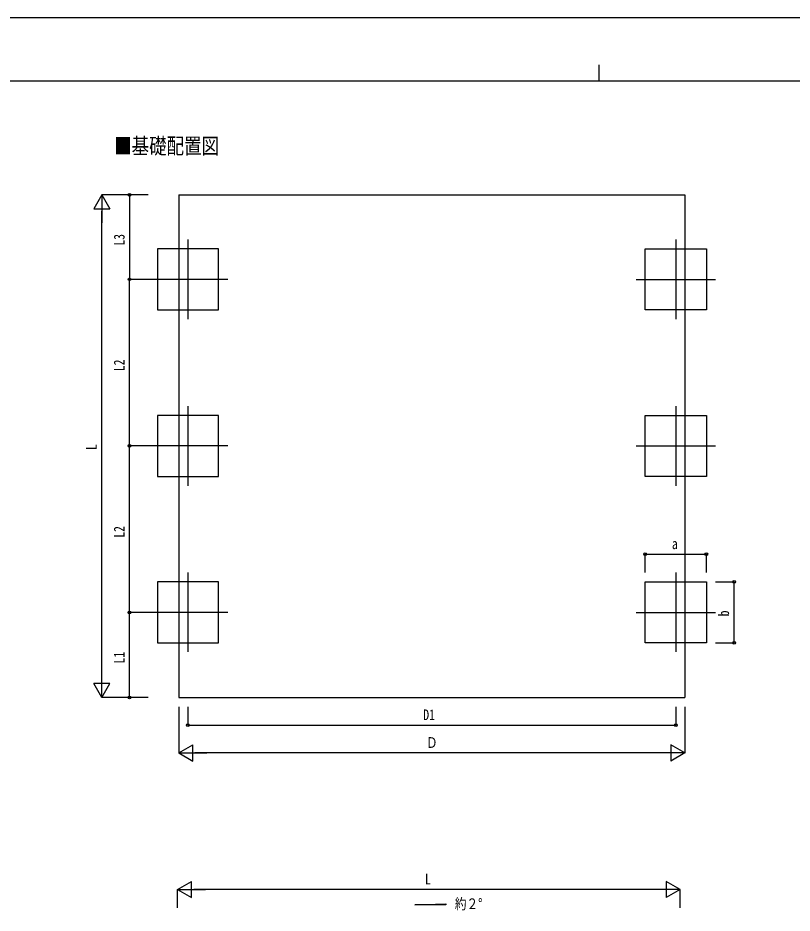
# Model space of a CAD drawing. Units: millimetres, scale not verified. Extents: x -14718 to 14718, y -10395 to 10395.
# Drawn here: x -6295 to 2072, y 720 to 10395 of the extents above; entities that cross this region are included whole.
import ezdxf
from ezdxf.enums import TextEntityAlignment as Align

# ---------------------------------------------------------------- set-up
doc = ezdxf.new("R2010")
doc.units = ezdxf.units.MM
doc.header["$LTSCALE"] = 40
for name, color, linetype in [('0-2_USER1', 3, 'Continuous'), ('0-3_YKK_12', 2, 'Continuous'), ('0-5_YKK_A1', 4, 'Continuous'), ('0-6_YKK_D', 6, 'Continuous'), ('0-7_YKK_ZWAK', 7, 'Continuous')]:
    doc.layers.add(name, color=color, linetype=linetype)
doc.styles.add('ＭＳ ゴシック', font='')
doc.styles.get('ＭＳ ゴシック').set_extended_font_data('MS Gothic')

msp = doc.modelspace()

# ---------------------------------------------------------------- linework, layer by layer
at = {"layer": '0-3_YKK_12'}
for p, q in [((-4457.83, 7999.32), (-4457.83, 7139.32)), ((815.17, 7999.32), (815.17, 7139.32)), ((-4027.83, 7569.32), (-4887.83, 7569.32)), ((385.17, 7569.32), (1245.17, 7569.32)), ((-4457.83, 6199.32), (-4457.83, 5339.32)), ((815.17, 6199.32), (815.17, 5339.32)), ((-4027.83, 5769.32), (-4887.83, 5769.32)), ((385.17, 5769.32), (1245.17, 5769.32)), ((-4457.83, 4399.32), (-4457.83, 3543.36)), ((815.17, 4399.32), (815.17, 3543.36)), ((-4027.83, 3969.32), (-4887.83, 3969.32)), ((385.17, 3969.32), (1245.17, 3969.32))]:
    msp.add_line(p, q, dxfattribs=at)
at = {"layer": '0-5_YKK_A1'}
for p, q in [((-4556.33, 8482.5), (-4556.33, 3050.72)), ((-4556.33, 3050.72), (913.67, 3050.72)), ((-2006.01, 807.69), (-1670.01, 820.1)), ((-1670.01, 807.69), (-2006.01, 807.69)), ((-1670.01, 820.1), (-1670.01, 807.69))]:
    msp.add_line(p, q, dxfattribs=at)
msp.add_lwpolyline([(-4556.33, 8482.5), (913.67, 8482.5), (913.67, 3050.72)], dxfattribs=at)
for points in [[(-4127.83, 7239.32), (-4127.83, 7899.32), (-4787.83, 7899.32), (-4787.83, 7239.32)], [(485.17, 7239.32), (485.17, 7899.32), (1145.17, 7899.32), (1145.17, 7239.32)], [(-4127.83, 5439.32), (-4127.83, 6099.32), (-4787.83, 6099.32), (-4787.83, 5439.32)], [(485.17, 5439.32), (485.17, 6099.32), (1145.17, 6099.32), (1145.17, 5439.32)], [(-4127.83, 3639.32), (-4127.83, 4299.32), (-4787.83, 4299.32), (-4787.83, 3639.32)], [(485.17, 3639.32), (485.17, 4299.32), (1145.17, 4299.32), (1145.17, 3639.32)]]:
    msp.add_lwpolyline(points, close=True, dxfattribs=at)
at = {"layer": '0-6_YKK_D'}
for p, q in [((-5387.83, 8482.5), (-5475.33, 8330.95)), ((-4887.83, 8482.5), (-5388.83, 8482.5)), ((-5387.83, 8482.5), (-5300.33, 8330.95)), ((-5387.83, 8482.5), (-5387.83, 8179.39)), ((-4887.83, 8482.5), (-5088.83, 8482.5)), ((-5087.83, 8482.5), (-5087.83, 7569.32)), ((-5475.33, 8330.95), (-5300.33, 8330.95)), ((-5387.83, 3225.72), (-5387.83, 8307.5)), ((-4887.83, 7569.32), (-5088.83, 7569.32)), ((-4888.83, 7569.32), (-5088.83, 7569.32)), ((-5087.83, 5769.32), (-5087.83, 7569.32)), ((-4887.83, 5769.32), (-5088.83, 5769.32)), ((-4887.83, 5769.32), (-5088.83, 5769.32)), ((-5087.83, 3969.32), (-5087.83, 5769.32)), ((485.17, 4399.32), (485.17, 4600.32)), ((485.17, 4599.32), (1145.17, 4599.32)), ((1145.17, 4399.32), (1145.17, 4600.32)), ((1245.17, 4299.32), (1446.17, 4299.32)), ((1445.17, 3639.32), (1445.17, 4299.32)), ((-4887.83, 3969.32), (-5088.83, 3969.32)), ((-4887.83, 3969.32), (-5088.83, 3969.32)), ((-5087.83, 3050.72), (-5087.83, 3969.32)), ((1245.17, 3639.32), (1446.17, 3639.32)), ((-5387.83, 3050.72), (-5387.83, 3353.82)), ((-5387.83, 3050.72), (-5475.33, 3202.27)), ((-5300.33, 3202.27), (-5475.33, 3202.27)), ((-5387.83, 3050.72), (-5300.33, 3202.27)), ((-4887.83, 3050.72), (-5388.83, 3050.72)), ((-4887.83, 3050.72), (-5088.83, 3050.72)), ((-4556.33, 2947.25), (-4556.33, 2449.72)), ((-4457.83, 2947.25), (-4457.83, 2749.72)), ((815.17, 2947.25), (815.17, 2749.72)), ((913.67, 2947.25), (913.67, 2449.72)), ((-4457.83, 2750.72), (815.17, 2750.72)), ((-4556.33, 2450.72), (-4404.78, 2538.22)), ((-4404.78, 2363.22), (-4404.78, 2538.22)), ((913.67, 2450.72), (762.11, 2538.22)), ((762.11, 2538.22), (762.11, 2363.22)), ((-4556.33, 2450.72), (-4404.78, 2363.22)), ((-4556.33, 2450.72), (-4253.22, 2450.72)), ((738.67, 2450.72), (-4381.33, 2450.72)), ((913.67, 2450.72), (610.56, 2450.72)), ((913.67, 2450.72), (762.11, 2363.22)), ((-4569.29, 974.95), (-4417.74, 1062.45)), ((-4569.29, 774.95), (-4569.29, 975.95)), ((-4569.29, 974.95), (-4417.74, 887.45)), ((-4569.29, 974.95), (-4266.19, 974.95)), ((-4417.74, 887.45), (-4417.74, 1062.45)), ((687.49, 974.95), (-4394.29, 974.95)), ((862.49, 974.95), (559.38, 974.95)), ((862.49, 974.95), (710.94, 1062.45)), ((710.94, 1062.45), (710.94, 887.45)), ((862.49, 974.95), (710.94, 887.45)), ((862.49, 774.95), (862.49, 975.95))]:
    msp.add_line(p, q, dxfattribs=at)
for centre in [(-5087.83, 8482.5), (-5087.83, 7569.32), (-5087.83, 7569.32), (-5087.83, 5769.32), (-5087.83, 5769.32), (485.17, 4599.32), (1145.17, 4599.32), (1445.17, 4299.32), (-5087.83, 3969.32), (-5087.83, 3969.32), (1445.17, 3639.32), (-5087.83, 3050.72), (-4457.83, 2750.72), (815.17, 2750.72)]:
    msp.add_circle(centre, 14.88, dxfattribs=at)
at = {"layer": '0-7_YKK_ZWAK'}
for p, q in [((-17.43, 9887.5), (-17.43, 9712.5)), ((13632.57, 9712.5), (-13667.43, 9712.5))]:
    msp.add_line(p, q, dxfattribs=at)
msp.add_lwpolyline([(-14717.5, -10395), (14717.5, -10395), (14717.5, 10395), (-14717.5, 10395)], close=True, dxfattribs=at)

# ---------------------------------------------------------------- texts
at = {"layer": '0-2_USER1', "style": 'ＭＳ ゴシック', "width": 0.8}
msp.add_text('■基礎配置図', height=173.2, dxfattribs=at).set_placement((-5255.05, 8872.58), align=Align.BOTTOM_LEFT)
at = {"layer": '0-5_YKK_A1', "style": 'ＭＳ ゴシック', "width": 0.8}
msp.add_text('約２°', height=115.5, dxfattribs=at).set_placement((-1572.79, 727.64), align=Align.BOTTOM_LEFT)
at = {"layer": '0-6_YKK_D', "style": 'ＭＳ ゴシック', "width": 0.8}
for s, p in [('L3', (-5107.83, 7933.51)), ('L2', (-5107.83, 6576.92)), ('L', (-5407.83, 5724.61)), ('L2', (-5107.83, 4776.92)), ('b', (1425.17, 3927.32)), ('L1', (-5107.83, 3417.62))]:
    msp.add_text(s, height=115.5, rotation=90, dxfattribs=at).set_placement(p, align=Align.BOTTOM_LEFT)
for s, p in [('a', (773.17, 4619.32)), ('D1', (-1913.73, 2770.72)), ('Ｄ', (-1884.33, 2470.72)), ('L', (-1895.4, 994.95))]:
    msp.add_text(s, height=115.5, dxfattribs=at).set_placement(p, align=Align.BOTTOM_LEFT)

doc.saveas('drawing.dxf')
